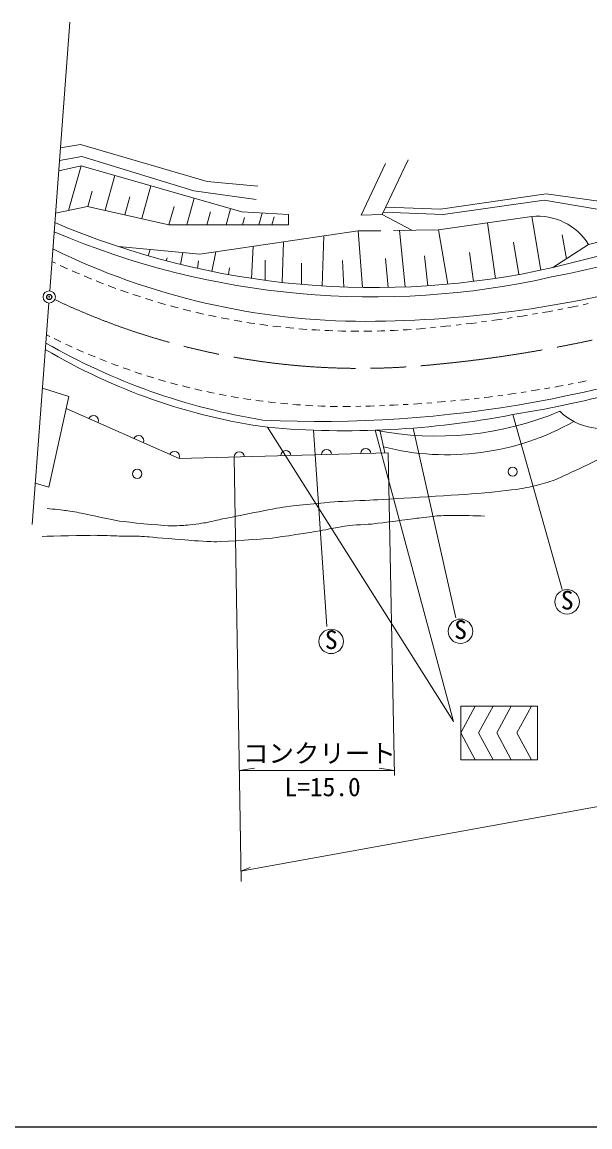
# Model space of a CAD drawing. Units: millimetres, scale not verified. Extents: x 40000 to 680000, y 20000 to 380000.
# Drawn here: x 275024 to 330753, y 205000 to 313341 of the extents above; entities that cross this region are included whole.
import ezdxf
from ezdxf.enums import TextEntityAlignment as Align

# ---------------------------------------------------------------- set-up
doc = ezdxf.new("R2010")
doc.units = ezdxf.units.MM
doc.header["$LTSCALE"] = 1000
doc.header["$PDMODE"] = 32
doc.header["$PDSIZE"] = 500
doc.linetypes.add('CHAIN', pattern=[18.5, 12, -1.5, 3.5, -1.5])
for name, color, linetype, lineweight in [('M-BGD', 7, 'Continuous', 13), ('M-BMK', 2, 'CHAIN', 13), ('M-STR-HTXT', 7, 'Continuous', 13), ('M-TTL-BAND', 7, 'Continuous', 25), ('M-WORK', 1, 'Continuous', 13)]:
    doc.layers.add(name, color=color, linetype=linetype, lineweight=lineweight)
doc.layers.add('M-OTRS', color=6, linetype='Continuous')
doc.styles.add('ＭＳ ゴシック', font='')
doc.styles.get('ＭＳ ゴシック').set_extended_font_data('MS Gothic')

msp = doc.modelspace()

# ---------------------------------------------------------------- linework, layer by layer
at = {"layer": 'M-BGD'}
msp.add_circle((277692, 286384), 600, dxfattribs=at)
at = {"layer": 'M-BMK'}
for centre, radius, start, end in [((303047, 411057), 131889, 274.83806, 290.78796), ((308194, 349318), 69936, 244.63307, 274.9023)]:
    msp.add_arc(centre, radius, start, end, dxfattribs=at)
at = {"layer": 'M-OTRS'}
msp.add_point((277692, 286384), dxfattribs=at)
at = {"layer": 'M-STR-HTXT'}
for p, q in [((311586, 239459), (310958, 271096)), ((295844, 270688), (296522, 229075)), ((297845, 240191), (296345, 239941)), ((296345, 239941), (311576, 239941)), ((310076, 240191), (311576, 239941))]:
    msp.add_line(p, q, dxfattribs=at)
msp.add_lwpolyline([(432254, 254615), (296506, 230076), (297423, 230429)], dxfattribs=at)
at = {"layer": 'M-TTL-BAND'}
msp.add_line((40000, 205000), (579000, 205000), dxfattribs=at)
at = {"layer": 'M-WORK'}
for p, q in [((277737, 286983), (279721, 313341)), ((280817, 299237), (279583, 294878)), ((284134, 298289), (283170, 294882)), ((287675, 297276), (286769, 294075)), ((281913, 296755), (281490, 295258)), ((285596, 296218), (285095, 294450)), ((291922, 296062), (291190, 293476)), ((353358, 295918), (327117, 289268)), ((289938, 295244), (289437, 293476)), ((293525, 294733), (293169, 293476)), ((295482, 295044), (295038, 293476)), ((296854, 294190), (296652, 293476)), ((298596, 294616), (298273, 293476)), ((299758, 294260), (299536, 293476)), ((321478, 288206), (320706, 293664)), ((325041, 294277), (325944, 289012)), ((307998, 292873), (308420, 287312)), ((312069, 292906), (312609, 287365)), ((315907, 292985), (316823, 287640)), ((300672, 291795), (300536, 287811)), ((304648, 292380), (304469, 287464)), ((323247, 291765), (323791, 288591)), ((328040, 292482), (328444, 290126)), ((287587, 291038), (287410, 290424)), ((290806, 290739), (290580, 289581)), ((294035, 290818), (293645, 288896)), ((297718, 291360), (297555, 288205)), ((314505, 290422), (314835, 287482)), ((319327, 287910), (318924, 290759)), ((277953, 289856), (278307, 289690)), ((278760, 289479), (279114, 289314)), ((279114, 289314), (279471, 289155)), ((289250, 290209), (289178, 289936)), ((292346, 289941), (292245, 289193)), ((298893, 290000), (298865, 288017)), ((302434, 289713), (302434, 287619)), ((306475, 289972), (306585, 287358)), ((310683, 290148), (310959, 287318)), ((279928, 288952), (280285, 288793)), ((280285, 288793), (280645, 288641)), ((281106, 288446), (281466, 288294)), ((281466, 288294), (281828, 288148)), ((295366, 289243), (295290, 288581)), ((282292, 287962), (282655, 287816)), ((282655, 287816), (283020, 287677)), ((283487, 287500), (283853, 287361)), ((283853, 287361), (284220, 287229)), ((284691, 287060), (285059, 286927)), ((285059, 286927), (285429, 286802)), ((285902, 286641), (286272, 286516)), ((286272, 286516), (286645, 286397)), ((287121, 286246), (287493, 286127)), ((287493, 286127), (287868, 286015)), ((276012, 264065), (277647, 285786)), ((288347, 285872), (288721, 285760)), ((288721, 285760), (289098, 285656)), ((289579, 285521), (289956, 285416)), ((289956, 285416), (290334, 285318)), ((290818, 285193), (291196, 285095)), ((291196, 285095), (291576, 285004)), ((326109, 284855), (326615, 284943)), ((326615, 284943), (327121, 285040)), ((327612, 285134), (328103, 285229)), ((328594, 285323), (329099, 285420)), ((329099, 285420), (329602, 285527)), ((330091, 285631), (330580, 285734)), ((292063, 284888), (292443, 284797)), ((292443, 284797), (292824, 284713)), ((293313, 284605), (293694, 284521)), ((293694, 284521), (294077, 284444)), ((294568, 284345), (294951, 284268)), ((294951, 284268), (295335, 284198)), ((295827, 284109), (296211, 284039)), ((296211, 284039), (296597, 283976)), ((297091, 283895), (297476, 283832)), ((319118, 283798), (319627, 283866)), ((320123, 283932), (320619, 283998)), ((321114, 284064), (321624, 284131)), ((321624, 284131), (322132, 284209)), ((322627, 284285), (323121, 284360)), ((323615, 284435), (324124, 284513)), ((324124, 284513), (324630, 284601)), ((325123, 284685), (325616, 284770)), ((297476, 283832), (297863, 283776)), ((298358, 283705), (298745, 283649)), ((298745, 283649), (299132, 283600)), ((299628, 283538), (300016, 283489)), ((300016, 283489), (300405, 283447)), ((300902, 283394), (301290, 283352)), ((301290, 283352), (301680, 283318)), ((302178, 283273), (302567, 283239)), ((302567, 283239), (302957, 283212)), ((303455, 283176), (303845, 283149)), ((303845, 283149), (304235, 283129)), ((304735, 283103), (305125, 283083)), ((305125, 283083), (305516, 283069)), ((306015, 283053), (306406, 283040)), ((306406, 283040), (306797, 283034)), ((307296, 283026), (307687, 283020)), ((307687, 283020), (308078, 283021)), ((308578, 283023), (308969, 283024)), ((308969, 283024), (309359, 283032)), ((309859, 283043), (310250, 283052)), ((310250, 283052), (310640, 283067)), ((311140, 283087), (311530, 283102)), ((311530, 283102), (311921, 283125)), ((312420, 283154), (312810, 283177)), ((312810, 283177), (313199, 283207)), ((313698, 283245), (314088, 283275)), ((314088, 283275), (314600, 283323)), ((315097, 283370), (315595, 283417)), ((316093, 283464), (316605, 283512)), ((316605, 283512), (317116, 283570)), ((317613, 283627), (318110, 283683)), ((318606, 283740), (319118, 283798)), ((277413, 282683), (277737, 282523)), ((278184, 282301), (278508, 282141)), ((278508, 282141), (278834, 281986)), ((279286, 281773), (279613, 281618)), ((279613, 281618), (279942, 281470)), ((280398, 281265), (280727, 281117)), ((280727, 281117), (281059, 280975)), ((281519, 280778), (281851, 280636)), ((281851, 280636), (282186, 280501)), ((282649, 280313), (282984, 280177)), ((282984, 280177), (283321, 280048)), ((283788, 279869), (284125, 279740)), ((284125, 279740), (284464, 279617)), ((284934, 279446), (285274, 279323)), ((285274, 279323), (285616, 279207)), ((286089, 279045), (286431, 278929)), ((286431, 278929), (286774, 278818)), ((287251, 278666), (287595, 278556)), ((287595, 278556), (287940, 278452)), ((288419, 278309), (288765, 278205)), ((288765, 278205), (289113, 278108)), ((289595, 277973), (289942, 277876)), ((289942, 277876), (290292, 277785)), ((290776, 277660), (291125, 277569)), ((291125, 277569), (291476, 277485)), ((291963, 277369), (292314, 277285)), ((326309, 277387), (326802, 277471)), ((327294, 277556), (327703, 277626)), ((327703, 277626), (328111, 277704)), ((328602, 277798), (329093, 277892)), ((329584, 277985), (329991, 278063)), ((329991, 278063), (330397, 278149)), ((292314, 277285), (292667, 277208)), ((293155, 277100), (293508, 277023)), ((293508, 277023), (293862, 276952)), ((294352, 276854), (294706, 276783)), ((294706, 276783), (295061, 276719)), ((295553, 276630), (295909, 276566)), ((295909, 276566), (296265, 276509)), ((296759, 276429), (297115, 276372)), ((297115, 276372), (297473, 276321)), ((318068, 276269), (318480, 276309)), ((318480, 276309), (318893, 276356)), ((319389, 276413), (319886, 276469)), ((320383, 276526), (320795, 276573)), ((320795, 276573), (321206, 276628)), ((321702, 276694), (322197, 276760)), ((322693, 276826), (323104, 276881)), ((323104, 276881), (323514, 276944)), ((324009, 277019), (324503, 277094)), ((324997, 277170), (325407, 277232)), ((325407, 277232), (325816, 277302)), ((297968, 276251), (298325, 276200)), ((298325, 276200), (298684, 276156)), ((299180, 276095), (299538, 276051)), ((299538, 276051), (299898, 276014)), ((300395, 275963), (300754, 275925)), ((300754, 275925), (301114, 275895)), ((301612, 275853), (301972, 275822)), ((301972, 275822), (302332, 275798)), ((302831, 275766), (303191, 275742)), ((303191, 275742), (303552, 275725)), ((304051, 275701), (304412, 275685)), ((304412, 275685), (304773, 275674)), ((305273, 275660), (305634, 275650)), ((305634, 275650), (305995, 275647)), ((306495, 275642), (306856, 275639)), ((306856, 275639), (307271, 275647)), ((307771, 275657), (308270, 275667)), ((308770, 275677), (309185, 275685)), ((309185, 275685), (309600, 275702)), ((310099, 275721), (310599, 275740)), ((311098, 275760), (311513, 275776)), ((311513, 275776), (311927, 275800)), ((312426, 275829), (312925, 275857)), ((313424, 275886), (313839, 275910)), ((313839, 275910), (314252, 275942)), ((314751, 275980), (315249, 276018)), ((315748, 276056), (316161, 276088)), ((316161, 276088), (316574, 276127)), ((317072, 276175), (317570, 276222)), ((328013, 257690), (323176, 274850)), ((304931, 254071), (303639, 273325)), ((310628, 271087), (310119, 273338)), ((317596, 254922), (313412, 273531)), ((318072, 243628), (319490, 246257)), ((325598, 246257), (318072, 246257)), ((318072, 246257), (318072, 240999)), ((319825, 243628), (321242, 246257)), ((321603, 243628), (323021, 246257)), ((323588, 243628), (325005, 246257)), ((325598, 240999), (325598, 246257)), ((318072, 243628), (319490, 240999)), ((319825, 243628), (321242, 240999)), ((321603, 243628), (323021, 240999)), ((323588, 243628), (325005, 240999)), ((318072, 240999), (325598, 240999))]:
    msp.add_line(p, q, dxfattribs=at)
for points in [[(298172, 297236), (293181, 297699), (280753, 301335), (278792, 300998)], [(297996, 295931), (291882, 296778), (280903, 300154), (278699, 299774)], [(278623, 298762), (280817, 299237), (296585, 294728), (301180, 294473), (301180, 293476), (289437, 293476), (281434, 295271), (278311, 294608)], [(310377, 294465), (308292, 294397), (310684, 299470)], [(312903, 299824), (310377, 294465), (313262, 292931)], [(310713, 295178), (316082, 294992), (326447, 296503), (331865, 295740), (333011, 294732), (326258, 295865), (316366, 294472), (310496, 294718)], [(311475, 292894), (315907, 292985), (325041, 294277)], [(337014, 294142), (335081, 292642), (330618, 291532), (327117, 289268)], [(310217, 292873), (307998, 292873), (292457, 290586), (284486, 291326)], [(277018, 277430), (279625, 276612), (277642, 267745), (276317, 268122)], [(279366, 275452), (290430, 270541), (310958, 271096)], [(299112, 273604), (317366, 244748), (309690, 273323)]]:
    msp.add_lwpolyline(points, dxfattribs=at)
for centre, radius in [((286324, 269038), 450), ((323163, 269250), 450), ((328515, 256492), 1200), ((318050, 253600), 1200), ((305357, 252615), 1200)]:
    msp.add_circle(centre, radius, dxfattribs=at)
for centre, radius, start, end in [((286493, 490162), 205839, 281.34642, 289.23175), ((309513, 367187), 79882, 246.95306, 282.73052), ((325631, 288437), 5870, 31.82772, 95.76804), ((309445, 366277), 79882, 246.95306, 282.68736), ((308759, 353926), 69936, 243.94979, 270), ((308229, 397114), 113124, 270.2682, 285.80482), ((304175, 393221), 119039, 267.34735, 293.08926), ((308903, 337035), 63556, 240.23496, 260.73016), ((307064, 331193), 58136, 239.21061, 262.13787), ((305380, 385579), 112150, 279.13048, 292.0856), ((282033, 274269), 500, 336.06466, 156.06466), ((306703, 360025), 86754, 264.98012, 280.9463), ((315701, 304076), 31335, 258.94201, 292.72661), ((316727, 296232), 25324, 255.74706, 299.43229), ((331980, 279451), 5976, 225.69731, 292.82985), ((286460, 272303), 500, 336.06466, 156.06466), ((289973, 270744), 500, 336.06466, 156.06466), ((296344, 270701), 500, 1.54816, 181.54816), ((300903, 270824), 500, 1.54816, 181.54816), ((304900, 270932), 500, 1.54816, 181.54816), ((308758, 271037), 500, 1.54816, 181.54816)]:
    msp.add_arc(centre, radius, start, end, dxfattribs=at)
for points, knots in [([(355752, 274115), (355352, 274411), (354102, 275229), (353671, 275477), (353397, 275634), (352529, 276014), (352237, 276135), (351813, 276311), (350532, 276819), (350096, 276961), (349846, 277043), (349073, 277206), (348814, 277248), (348573, 277287), (347844, 277359), (347600, 277366), (347249, 277376), (346195, 277368), (345846, 277332), (345343, 277282), (343842, 277044), (343347, 276937), (343037, 276870), (342122, 276592), (341833, 276461), (341313, 276226), (339810, 275405), (339320, 275112), (338015, 274333), (334193, 271840), (332865, 271102), (331808, 270515), (328518, 268981), (327411, 268495), (327080, 268350), (326039, 268047), (325691, 267956), (325330, 267861), (324238, 267622), (323869, 267568), (323119, 267458), (320858, 267195), (320102, 267137), (317984, 266977), (311625, 266605), (309505, 266481), (308740, 266436), (306444, 266351), (305680, 266292), (304724, 266219), (301858, 265965), (300911, 265820), (299660, 265629), (295942, 264864), (294702, 264616), (294372, 264550), (293391, 264308), (293059, 264252), (292663, 264184), (291466, 264031), (291066, 263999), (290727, 263971), (289705, 263930), (289366, 263951), (288408, 264012), (285537, 264272), (284587, 264409), (283857, 264515), (281702, 265026), (280978, 265168), (280656, 265232), (279685, 265395), (279359, 265438), (279004, 265486), (278150, 265574), (277494, 265646)], [0, 0, 0, 0, 1, 1, 1, 2, 2, 2, 3, 3, 3, 4, 4, 4, 5, 5, 5, 6, 6, 6, 7, 7, 7, 8, 8, 8, 9, 9, 9, 10, 10, 10, 11, 11, 11, 12, 12, 12, 13, 13, 13, 14, 14, 14, 15, 15, 15, 16, 16, 16, 17, 17, 17, 18, 18, 18, 19, 19, 19, 20, 20, 20, 21, 21, 21, 22, 22, 22, 23, 23, 23, 24, 24, 24, 25, 25, 25, 25]), ([(276997, 262898), (278035, 262938), (281148, 263007), (282186, 263013), (282658, 263015), (284074, 262952), (284547, 262942), (284948, 262933), (286152, 262930), (286553, 262918), (286742, 262912), (287306, 262866), (287494, 262851), (288267, 262788), (290585, 262582), (291359, 262527), (291915, 262488), (293587, 262371), (294145, 262386), (295228, 262415), (298474, 262635), (299552, 262749), (300497, 262850), (303314, 263308), (304253, 263462), (304788, 263549), (306380, 263881), (306918, 263951), (307440, 264018), (309021, 264088), (309544, 264144), (310393, 264234), (312931, 264574), (313777, 264680), (314164, 264728), (315324, 264888), (315713, 264916), (316114, 264945), (317319, 264967), (317720, 264963), (318235, 264958), (319432, 264929), (320407, 264900)], [0, 0, 0, 0, 1, 1, 1, 2, 2, 2, 3, 3, 3, 4, 4, 4, 5, 5, 5, 6, 6, 6, 7, 7, 7, 8, 8, 8, 9, 9, 9, 10, 10, 10, 11, 11, 11, 12, 12, 12, 13, 13, 13, 14, 14, 14, 14])]:
    msp.add_open_spline(points, degree=3, knots=knots, dxfattribs=at)

# ---------------------------------------------------------------- texts
at = {"layer": 'M-STR-HTXT', "style": 'ＭＳ ゴシック'}
for s, p in [('コンクリート', (304205, 240167)), ('L=15.0', (304516, 236876))]:
    msp.add_text(s, height=1833, dxfattribs=at).set_placement(p, align=Align.BOTTOM_CENTER)
at = {"layer": 'M-WORK', "style": 'ＭＳ ゴシック'}
for p in [(328524, 255190), (318059, 252298), (305366, 251313)]:
    msp.add_text('S', height=1833, dxfattribs=at).set_placement(p, align=Align.BOTTOM_CENTER)

doc.saveas('drawing.dxf')
